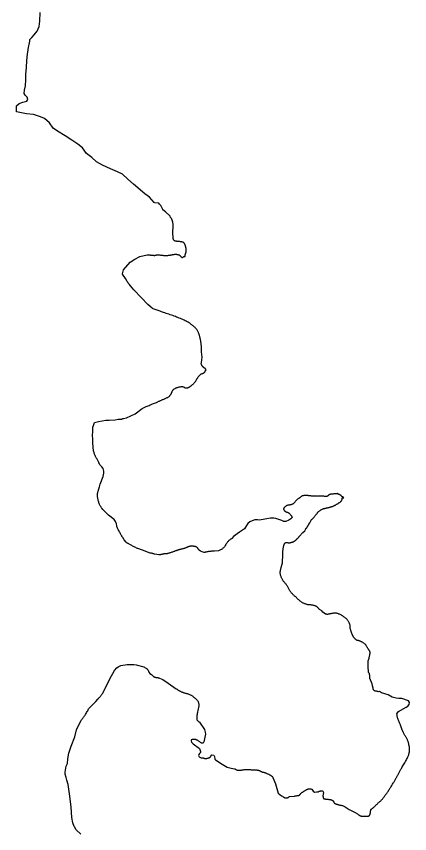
# Model space of a CAD drawing. Header units: inches. Extents: x 1341578 to 1502124, y 557203 to 748561.
# Drawn here: x 1493046 to 1494414, y 602555 to 605399 of the extents above; entities that cross this region are included whole.
import ezdxf

# ---------------------------------------------------------------- set-up
doc = ezdxf.new("R2010")
doc.units = ezdxf.units.IN
doc.header["$MEASUREMENT"] = 0
doc.layers.add('Zipcode', color=7, linetype='Continuous')

msp = doc.modelspace()

# ---------------------------------------------------------------- linework, layer by layer
at = {"layer": 'Zipcode'}
msp.add_lwpolyline([(1493269.9, 602553.7), (1493253.9, 602568.7), (1493247.8, 602579.4), (1493247.7, 602579.6), (1493247.3, 602580.4), (1493242.6, 602592.7), (1493238.9, 602611.6), (1493236.4, 602647.7), (1493231.9, 602685.8), (1493226, 602726), (1493221.2, 602741.8), (1493218.8, 602750.5), (1493215.4, 602762.7), (1493215.5, 602769.3), (1493219.4, 602790.5), (1493223.6, 602799.1), (1493224.4, 602815.8), (1493227.8, 602835.6), (1493236.3, 602859.8), (1493249.5, 602892.1), (1493255.5, 602916.8), (1493259.7, 602926.9), (1493271, 602949), (1493272.4, 602950.9), (1493274.2, 602953.3), (1493276, 602955.5), (1493277.9, 602957.9), (1493279.7, 602960.2), (1493281.5, 602962.6), (1493283.3, 602965.1), (1493285.1, 602967.7), (1493286.8, 602970.5), (1493288.6, 602973.6), (1493290.4, 602976.7), (1493292.1, 602980), (1493293.9, 602983.2), (1493295.6, 602986.4), (1493297.3, 602989.5), (1493299, 602992.4), (1493299, 602992.5), (1493322, 603014.7), (1493328.7, 603023.3), (1493329.8, 603024.3), (1493331.2, 603025.8), (1493332.7, 603027.3), (1493334.2, 603028.9), (1493335.7, 603030.5), (1493337.2, 603032.1), (1493338.6, 603033.7), (1493340, 603035.3), (1493341.3, 603036.9), (1493342.4, 603038.5), (1493343.5, 603040), (1493344.5, 603041.4), (1493345.4, 603042.7), (1493346.3, 603044.1), (1493347.1, 603045.4), (1493347.9, 603046.8), (1493348.6, 603048.3), (1493349.4, 603049.9), (1493350.1, 603051.5), (1493350.9, 603053.3), (1493351.7, 603055.3), (1493352, 603055.9), (1493355.2, 603060.9), (1493370.5, 603094.1), (1493387.7, 603122.8), (1493395.9, 603131.8), (1493399.6, 603135.8), (1493409.3, 603140.2), (1493431.2, 603144.4), (1493448.4, 603144.1), (1493454.5, 603144), (1493462.6, 603142.9), (1493489.3, 603135.9), (1493491.8, 603134.4), (1493494.4, 603132.9), (1493496.9, 603131.3), (1493499.2, 603129.6), (1493500.2, 603128.9), (1493503.9, 603123.9), (1493506.9, 603117.8), (1493510.3, 603112.7), (1493515.8, 603108.8), (1493516.9, 603107.7), (1493518.1, 603106.5), (1493519.2, 603105.4), (1493520.3, 603104.5), (1493521.4, 603103.7), (1493522.4, 603102.9), (1493523.5, 603102.2), (1493524.6, 603101.6), (1493525.7, 603101), (1493526.8, 603100.4), (1493528, 603100), (1493529.2, 603099.6), (1493530.3, 603099.4), (1493531.5, 603099.2), (1493532.7, 603099.1), (1493533.9, 603098.9), (1493535.2, 603098.8), (1493536.5, 603098.6), (1493537.8, 603098.4), (1493539.2, 603098.1), (1493540.6, 603097.7), (1493542, 603097.3), (1493543.5, 603096.9), (1493544.2, 603096.6), (1493555.2, 603092.2), (1493574.2, 603078.7), (1493601.3, 603059.4), (1493605.3, 603057.6), (1493605.6, 603057.4), (1493607.4, 603056.1), (1493609.2, 603054.9), (1493610.9, 603053.8), (1493612.6, 603052.8), (1493614.3, 603051.9), (1493616, 603051), (1493617.6, 603050.2), (1493619.3, 603049.4), (1493621, 603048.7), (1493622.8, 603047.9), (1493624.6, 603047.2), (1493626.5, 603046.4), (1493628.5, 603045.7), (1493630.6, 603045.1), (1493632.8, 603044.5), (1493635, 603043.9), (1493637.3, 603043.3), (1493639.6, 603042.7), (1493641.8, 603042.1), (1493644, 603041.4), (1493646.1, 603040.7), (1493648.1, 603039.8), (1493650.1, 603038.9), (1493652.1, 603037.9), (1493654, 603036.8), (1493655.9, 603035.6), (1493657.7, 603034.4), (1493659.5, 603033.2), (1493661.3, 603032), (1493663, 603030.7), (1493664.6, 603029.5), (1493666.1, 603028.3), (1493667.6, 603027.1), (1493669, 603025.9), (1493670.4, 603024.6), (1493671.7, 603023.4), (1493673, 603022.2), (1493674.2, 603020.9), (1493675.3, 603019.6), (1493676.3, 603018.3), (1493677.2, 603016.9), (1493677.9, 603015.4), (1493678.6, 603013.9), (1493679.2, 603012.3), (1493679.6, 603010.6), (1493680, 603008.9), (1493680.2, 603007.2), (1493680.4, 603005.4), (1493680.5, 603003.6), (1493680.6, 603001.8), (1493680.6, 603000.7), (1493676.7, 602983.6), (1493676.4, 602979.2), (1493676.4, 602979), (1493676.1, 602977.8), (1493675.9, 602976.6), (1493675.6, 602975.4), (1493675.3, 602974.2), (1493675.1, 602973), (1493674.8, 602971.8), (1493674.6, 602970.6), (1493674.3, 602969.3), (1493674.2, 602968), (1493674, 602966.7), (1493673.9, 602965.3), (1493673.8, 602963.8), (1493673.6, 602962.2), (1493673.5, 602960.7), (1493673.4, 602959.1), (1493673.4, 602957.5), (1493673.4, 602956), (1493673.5, 602954.5), (1493673.8, 602953.1), (1493674.2, 602951.9), (1493674.7, 602950.8), (1493675.3, 602949.8), (1493676.1, 602948.9), (1493676.9, 602948.1), (1493677.9, 602947.3), (1493678.8, 602946.5), (1493679.8, 602945.8), (1493680.9, 602945), (1493681.9, 602944.2), (1493682.9, 602943.4), (1493683.5, 602942.8), (1493700, 602917.3), (1493702.4, 602908.1), (1493703.3, 602902), (1493698.3, 602875.2), (1493696.1, 602870.2), (1493695.6, 602870.1), (1493694.5, 602870), (1493693.4, 602869.9), (1493692.2, 602870.1), (1493690.9, 602870.3), (1493689.6, 602870.7), (1493688.2, 602871.3), (1493686.8, 602872.1), (1493685.2, 602873.2), (1493683.6, 602874.4), (1493681.9, 602875.7), (1493680.3, 602876.9), (1493678.7, 602878.2), (1493677.1, 602879.3), (1493675.6, 602880.3), (1493674.1, 602881), (1493672.8, 602881.6), (1493671.4, 602882.1), (1493670, 602882.5), (1493668.6, 602882.8), (1493667.3, 602883), (1493666.1, 602883.1), (1493665, 602883.2), (1493663.9, 602883.2), (1493663.9, 602883.1), (1493663.5, 602883.4), (1493657.9, 602883.4), (1493654.3, 602882), (1493654.2, 602878.4), (1493655.7, 602873.3), (1493660.7, 602868.2), (1493683.2, 602852.1), (1493686.1, 602841.4), (1493686.1, 602838.3), (1493683, 602834.8), (1493680.9, 602830.3), (1493679.3, 602826.8), (1493680.3, 602824.7), (1493681.8, 602822.2), (1493688.3, 602819), (1493696.4, 602818.9), (1493696.9, 602818.6), (1493698.2, 602818), (1493699.4, 602817.5), (1493700.6, 602817.1), (1493701.6, 602816.9), (1493702.7, 602816.7), (1493703.7, 602816.7), (1493704.8, 602816.7), (1493705.8, 602816.8), (1493706.9, 602816.9), (1493707.9, 602817.1), (1493709, 602817.3), (1493710, 602817.6), (1493711, 602817.9), (1493712.1, 602818.1), (1493713.2, 602818.4), (1493714.3, 602818.7), (1493715.5, 602819.1), (1493716.6, 602819.5), (1493717.6, 602820), (1493718.6, 602820.5), (1493719.5, 602821.2), (1493720.3, 602822), (1493720.9, 602822.9), (1493721.3, 602823.9), (1493721.3, 602824.1), (1493721.9, 602824.6), (1493726, 602829.1), (1493733.1, 602828.4), (1493734.6, 602823.3), (1493736.4, 602814.7), (1493738.4, 602812.1), (1493761.5, 602797.5), (1493779.1, 602787.1), (1493793.3, 602782.8), (1493804.7, 602781.5), (1493805.4, 602781), (1493806.7, 602780.1), (1493807.9, 602779.3), (1493809.2, 602778.6), (1493810.5, 602777.9), (1493811.8, 602777.4), (1493813.2, 602777), (1493814.5, 602776.7), (1493815.7, 602776.5), (1493817, 602776.3), (1493818.3, 602776.2), (1493819.6, 602776.1), (1493821, 602776.1), (1493822.4, 602776.2), (1493823.9, 602776.2), (1493825.4, 602776.3), (1493827.1, 602776.4), (1493828.8, 602776.6), (1493830.5, 602776.9), (1493832.3, 602777.2), (1493834.2, 602777.6), (1493836.1, 602777.9), (1493838, 602778.3), (1493840, 602778.6), (1493841.9, 602778.8), (1493843.9, 602778.9), (1493845.9, 602779), (1493848, 602778.9), (1493850.1, 602778.9), (1493852.2, 602778.8), (1493854.4, 602778.6), (1493856.5, 602778.5), (1493858.7, 602778.3), (1493860.8, 602778.1), (1493862.9, 602778), (1493864.9, 602777.9), (1493866.8, 602777.8), (1493868.9, 602777.7), (1493870.9, 602777.6), (1493872.9, 602777.5), (1493874.9, 602777.4), (1493876.8, 602777.3), (1493878.7, 602777.2), (1493880.4, 602777), (1493881.9, 602776.9), (1493883.4, 602776.8), (1493884.6, 602776.6), (1493885.6, 602776.5), (1493886.5, 602776.4), (1493887.3, 602776.2), (1493888, 602776.1), (1493888.7, 602775.9), (1493889.3, 602775.7), (1493889.9, 602775.5), (1493890.6, 602775.3), (1493891.4, 602775), (1493892.2, 602774.7), (1493893, 602774.3), (1493893.7, 602773.9), (1493894.5, 602773.4), (1493895.3, 602773), (1493896, 602772.5), (1493896.8, 602772), (1493897.7, 602771.6), (1493898.5, 602771.1), (1493899.4, 602770.8), (1493900.4, 602770.4), (1493901.3, 602770.1), (1493902.2, 602769.9), (1493903.2, 602769.6), (1493904.2, 602769.4), (1493905.3, 602769.2), (1493906.3, 602768.9), (1493907.5, 602768.6), (1493908.7, 602768.2), (1493909.9, 602767.8), (1493911.3, 602767.2), (1493912.8, 602766.7), (1493914.4, 602766), (1493916, 602765.3), (1493917.7, 602764.6), (1493919.4, 602763.9), (1493921, 602763.2), (1493922.6, 602762.5), (1493924.1, 602761.8), (1493925.4, 602761.1), (1493926.6, 602760.5), (1493927.8, 602759.9), (1493928.9, 602759.3), (1493929.9, 602758.8), (1493930.9, 602758.2), (1493931.9, 602757.6), (1493932.8, 602757), (1493933.7, 602756.4), (1493934.5, 602755.7), (1493935.3, 602755), (1493936.1, 602754.3), (1493936.8, 602753.5), (1493937.5, 602752.7), (1493938.1, 602751.8), (1493938.5, 602751.3), (1493947.7, 602728.6), (1493956.8, 602696.4), (1493968.8, 602686.6), (1493971.5, 602685.9), (1493971.9, 602685.5), (1493973.1, 602684.5), (1493974.3, 602683.6), (1493975.5, 602682.8), (1493976.7, 602682), (1493977.8, 602681.4), (1493979, 602680.9), (1493980.1, 602680.5), (1493981.2, 602680.2), (1493982.3, 602680), (1493983.5, 602679.9), (1493984.6, 602679.8), (1493985.7, 602679.9), (1493986.8, 602679.9), (1493987.9, 602680.1), (1493989, 602680.3), (1493990, 602680.6), (1493991.1, 602681.1), (1493992.1, 602681.6), (1493993.1, 602682.3), (1493994.1, 602683), (1493995.1, 602683.7), (1493996.1, 602684.3), (1493996.2, 602684.4), (1494013.5, 602685.9), (1494016.3, 602687.5), (1494016.8, 602687.5), (1494018.7, 602687.5), (1494020.6, 602687.5), (1494022.5, 602687.6), (1494024.3, 602687.7), (1494026, 602687.9), (1494027.6, 602688.2), (1494028.9, 602688.6), (1494030.1, 602689.2), (1494031, 602689.8), (1494031.8, 602690.6), (1494032.5, 602691.4), (1494033.2, 602692.2), (1494033.8, 602693.1), (1494034.4, 602694), (1494035.1, 602695), (1494035.9, 602695.9), (1494036.9, 602696.7), (1494038, 602697.6), (1494039.3, 602698.5), (1494040.6, 602699.4), (1494042, 602700.3), (1494043.4, 602701.2), (1494044.8, 602702.2), (1494046.3, 602703.1), (1494047.4, 602703.7), (1494048.3, 602704.1), (1494053.4, 602707.1), (1494055.7, 602708.8), (1494056, 602708.9), (1494057.1, 602709.5), (1494058.2, 602710.1), (1494059.4, 602710.5), (1494060.7, 602710.9), (1494062, 602711.1), (1494063.6, 602711.3), (1494065.3, 602711.3), (1494067.1, 602711.3), (1494068.9, 602711.1), (1494070.8, 602711), (1494072.7, 602710.7), (1494073.5, 602710.6), (1494076.3, 602707.2), (1494078.2, 602703.6), (1494082.7, 602700), (1494090.5, 602701), (1494091.1, 602700.9), (1494092.3, 602700.6), (1494093.3, 602700.4), (1494094.2, 602700.3), (1494094.9, 602700.3), (1494095.5, 602700.4), (1494095.9, 602700.6), (1494096.3, 602700.9), (1494096.6, 602701.2), (1494096.9, 602701.5), (1494097.3, 602701.9), (1494097.8, 602702.2), (1494098.4, 602702.5), (1494099.1, 602702.8), (1494100, 602703), (1494101.1, 602703.3), (1494102.3, 602703.7), (1494103.6, 602704), (1494105, 602704.3), (1494106.3, 602704.5), (1494107.6, 602704.7), (1494108.8, 602704.8), (1494109.9, 602704.9), (1494109.9, 602704.8), (1494112.2, 602703.1), (1494114.7, 602699), (1494112, 602686.8), (1494113.7, 602683.8), (1494113.6, 602682.9), (1494113.5, 602682), (1494113.5, 602681.1), (1494113.5, 602680.3), (1494113.6, 602679.5), (1494113.8, 602678.9), (1494114.1, 602678.3), (1494114.5, 602677.8), (1494114.9, 602677.4), (1494115.4, 602677.1), (1494116, 602676.9), (1494116.6, 602676.7), (1494117.4, 602676.5), (1494118.2, 602676.4), (1494119.2, 602676.2), (1494120.3, 602676.1), (1494121.5, 602675.9), (1494123, 602675.6), (1494124.7, 602675.4), (1494126.6, 602675.2), (1494128.6, 602675.1), (1494130.7, 602674.9), (1494132.8, 602674.7), (1494134.9, 602674.4), (1494136.8, 602674.2), (1494138.5, 602673.9), (1494140, 602673.6), (1494141.3, 602673.2), (1494142.5, 602672.8), (1494143.5, 602672.4), (1494144.4, 602671.9), (1494145.3, 602671.5), (1494146.1, 602670.9), (1494146.8, 602670.4), (1494147.4, 602669.9), (1494148.1, 602669.3), (1494148.7, 602668.7), (1494149.2, 602668.1), (1494149.6, 602667.4), (1494149.9, 602666.6), (1494150.1, 602665.8), (1494150.2, 602665), (1494150.4, 602664.3), (1494150.7, 602663.5), (1494151.1, 602662.7), (1494151.7, 602662), (1494152.5, 602661.3), (1494153.4, 602660.7), (1494154.5, 602660.1), (1494155.7, 602659.5), (1494157, 602659), (1494158.4, 602658.4), (1494159.9, 602657.9), (1494161.4, 602657.4), (1494163.1, 602656.9), (1494164.9, 602656.4), (1494166.7, 602655.9), (1494168.6, 602655.5), (1494170.8, 602655), (1494173, 602654.6), (1494175.4, 602654.3), (1494177.8, 602653.9), (1494180.2, 602653.5), (1494189.5, 602648.5), (1494204.1, 602639.2), (1494213.1, 602634.5), (1494224.7, 602628.7), (1494232.4, 602624.5), (1494232.6, 602624.1), (1494233.3, 602623.3), (1494234.1, 602622.6), (1494235.1, 602621.8), (1494236.1, 602621.1), (1494237.2, 602620.4), (1494238.3, 602619.7), (1494239.5, 602619), (1494240.7, 602618.4), (1494241.9, 602617.8), (1494243.1, 602617.3), (1494244.2, 602616.9), (1494245.3, 602616.5), (1494246.3, 602616.3), (1494247.3, 602616.1), (1494248.2, 602616.1), (1494249.2, 602616.1), (1494250.1, 602616.2), (1494251, 602616.3), (1494252, 602616.4), (1494253, 602616.5), (1494254, 602616.6), (1494255.1, 602616.6), (1494256.3, 602616.6), (1494257.6, 602616.5), (1494259, 602616.4), (1494260.4, 602616.3), (1494261.8, 602616.2), (1494263.2, 602616.1), (1494264.6, 602616), (1494265.9, 602616), (1494267, 602616), (1494268.1, 602616.1), (1494269, 602616.2), (1494269.9, 602616.4), (1494270.7, 602616.6), (1494271.5, 602616.9), (1494272.1, 602617.2), (1494272.8, 602617.5), (1494273.3, 602617.9), (1494273.9, 602618.3), (1494274.4, 602618.7), (1494274.8, 602619.2), (1494275.3, 602619.8), (1494275.6, 602620.4), (1494275.9, 602621), (1494276.1, 602621.6), (1494276.3, 602622.4), (1494276.5, 602623.1), (1494276.7, 602623.9), (1494276.8, 602624.8), (1494277, 602625.7), (1494277.3, 602626.6), (1494277.5, 602627.7), (1494277.6, 602628.9), (1494277.8, 602630.2), (1494278, 602631.5), (1494278.1, 602632.9), (1494278.3, 602634.3), (1494278.5, 602635.6), (1494278.8, 602636.8), (1494279.2, 602638), (1494279.6, 602639), (1494280.1, 602639.8), (1494280.6, 602640.5), (1494281.2, 602641), (1494281.8, 602641.5), (1494282.5, 602642), (1494283.2, 602642.4), (1494284, 602642.9), (1494284.9, 602643.5), (1494285.9, 602644.3), (1494287, 602645.2), (1494288.2, 602646.3), (1494289.5, 602647.6), (1494291, 602648.9), (1494292.6, 602650.4), (1494294.2, 602651.9), (1494295.8, 602653.5), (1494297.5, 602655.1), (1494299.1, 602656.6), (1494300.7, 602658.1), (1494302.2, 602659.5), (1494303.7, 602660.9), (1494305.1, 602662.1), (1494306.5, 602663.4), (1494307.9, 602664.6), (1494309.3, 602665.8), (1494310.7, 602667), (1494312.1, 602668.3), (1494313.5, 602669.6), (1494314.9, 602671.1), (1494316.3, 602672.6), (1494317.7, 602674.2), (1494319.2, 602675.9), (1494320.6, 602677.6), (1494322.1, 602679.4), (1494323.5, 602681.2), (1494325, 602683.1), (1494326.5, 602685.1), (1494327.9, 602687.1), (1494329.4, 602689.1), (1494331, 602691.2), (1494332.5, 602693.3), (1494334, 602695.6), (1494335.6, 602697.8), (1494337.2, 602700.1), (1494338.8, 602702.5), (1494340.4, 602704.9), (1494342, 602707.3), (1494343.6, 602709.8), (1494345.2, 602712.3), (1494346.8, 602714.8), (1494348.4, 602717.3), (1494350, 602719.9), (1494351.7, 602722.6), (1494353.3, 602725.3), (1494354.9, 602728), (1494356.6, 602730.7), (1494358.2, 602733.3), (1494359.7, 602735.9), (1494361.2, 602738.4), (1494362.6, 602740.8), (1494363.9, 602743), (1494365.2, 602745.2), (1494366.4, 602747.3), (1494367.5, 602749.3), (1494368.6, 602751.3), (1494369.7, 602753.3), (1494370.8, 602755.3), (1494371.9, 602757.2), (1494373, 602759.2), (1494374.1, 602761.2), (1494375.3, 602763.5), (1494376.5, 602765.8), (1494377.7, 602768), (1494378.8, 602770.2), (1494380, 602772.4), (1494381.2, 602774.7), (1494382.4, 602777), (1494383.8, 602779.5), (1494385.2, 602782.1), (1494386.8, 602784.9), (1494388.5, 602788), (1494390.5, 602791.4), (1494392.6, 602794.9), (1494394.8, 602798.5), (1494397.1, 602802.3), (1494399.3, 602806), (1494401.4, 602809.7), (1494403.4, 602813.2), (1494405.2, 602816.5), (1494406.7, 602819.6), (1494408, 602822.5), (1494409.1, 602825.2), (1494410.1, 602827.8), (1494411, 602830.2), (1494411.7, 602832.6), (1494412.3, 602834.9), (1494412.9, 602837.2), (1494413.3, 602839.4), (1494413.6, 602841.7), (1494413.9, 602844), (1494414.1, 602846.3), (1494414.1, 602848.6), (1494414, 602850.8), (1494413.8, 602853.1), (1494413.5, 602855.3), (1494413.1, 602857.5), (1494412.7, 602859.6), (1494412.3, 602861.7), (1494411.8, 602863.8), (1494411.4, 602865.8), (1494410.9, 602867.8), (1494410.5, 602869.7), (1494410, 602871.4), (1494409.5, 602873.2), (1494408.9, 602874.9), (1494408.3, 602876.7), (1494407.6, 602878.4), (1494406.9, 602880.2), (1494406.1, 602882.1), (1494405.2, 602884), (1494404.2, 602886.1), (1494403.1, 602888.3), (1494401.9, 602890.5), (1494400.5, 602892.8), (1494399.2, 602895.1), (1494397.8, 602897.4), (1494396.5, 602899.7), (1494395.2, 602901.9), (1494394, 602903.9), (1494393, 602905.9), (1494392.1, 602907.7), (1494391.3, 602909.3), (1494390.5, 602911), (1494389.8, 602912.5), (1494389.2, 602914), (1494388.5, 602915.4), (1494387.9, 602916.9), (1494387.4, 602918.2), (1494386.8, 602919.6), (1494386.3, 602921), (1494385.8, 602922.3), (1494385.4, 602923.5), (1494385, 602924.6), (1494384.7, 602925.6), (1494384.4, 602926.6), (1494384, 602927.7), (1494383.6, 602928.9), (1494383.2, 602930.3), (1494382.6, 602931.9), (1494382, 602933.8), (1494381.1, 602935.9), (1494380.1, 602938.4), (1494379, 602941.2), (1494377.8, 602944.1), (1494376.6, 602947.1), (1494375.4, 602950.1), (1494374.2, 602953.1), (1494373.1, 602955.9), (1494372.3, 602958.6), (1494371.5, 602961), (1494371, 602963.3), (1494370.6, 602965.4), (1494370.3, 602967.3), (1494370.1, 602969.2), (1494370, 602971), (1494369.9, 602972.2), (1494375.5, 602980), (1494401.6, 602995.8), (1494407.8, 602999.3), (1494412.4, 603004.3), (1494413.1, 603011.3), (1494409.6, 603018), (1494387.4, 603026), (1494376.8, 603025.6), (1494367.1, 603026.3), (1494353.5, 603030.1), (1494338.9, 603038.4), (1494316.7, 603044.9), (1494308.6, 603049.6), (1494305.1, 603048.8), (1494305, 603048.9), (1494303.7, 603049.5), (1494302.3, 603050), (1494300.8, 603050.4), (1494299.2, 603050.8), (1494297.6, 603051.1), (1494296.1, 603051.3), (1494294.6, 603051.7), (1494293.3, 603052), (1494292, 603052.5), (1494291, 603053.1), (1494290.2, 603053.8), (1494289.5, 603054.4), (1494289, 603055.2), (1494288.6, 603056), (1494288.3, 603056.8), (1494288, 603057.7), (1494287.7, 603058.7), (1494287.4, 603059.7), (1494287.1, 603060.9), (1494286.7, 603062.2), (1494286.3, 603063.6), (1494285.9, 603065.2), (1494285.5, 603066.9), (1494285.1, 603068.7), (1494284.7, 603070.5), (1494284.3, 603072.4), (1494283.9, 603074.3), (1494283.4, 603076.2), (1494282.9, 603078), (1494282.4, 603079.8), (1494281.8, 603081.5), (1494281.1, 603083.2), (1494280.4, 603084.8), (1494279.6, 603086.5), (1494278.9, 603088.2), (1494278.1, 603089.8), (1494277.4, 603091.4), (1494276.7, 603093), (1494276.1, 603094.6), (1494275.7, 603096.2), (1494275.4, 603097.7), (1494275.2, 603099.2), (1494275.1, 603100.7), (1494275, 603102.1), (1494275, 603103.6), (1494275, 603105), (1494275, 603106.5), (1494274.9, 603107.9), (1494274.7, 603109.3), (1494274.4, 603110.7), (1494273.9, 603112.1), (1494273.3, 603113.5), (1494272.6, 603114.8), (1494271.8, 603116.1), (1494271.4, 603116.7), (1494270.7, 603122.8), (1494269.3, 603131.4), (1494269.7, 603154.2), (1494270.2, 603156.3), (1494271.1, 603159.7), (1494272, 603163.1), (1494272.8, 603166.3), (1494273.6, 603169.3), (1494274.3, 603172.1), (1494274.8, 603174.5), (1494275.2, 603176.5), (1494275.5, 603178.3), (1494275.8, 603179.8), (1494276.1, 603181.1), (1494276.3, 603182.3), (1494276.4, 603183.4), (1494276.4, 603184.5), (1494276.3, 603185.6), (1494276.2, 603186.7), (1494275.9, 603187.9), (1494275.6, 603189.1), (1494275.1, 603190.3), (1494274.4, 603191.5), (1494273.7, 603192.7), (1494273, 603193.9), (1494272.1, 603195), (1494271.2, 603196.2), (1494270.4, 603197.4), (1494269.5, 603198.7), (1494268.6, 603200), (1494267.8, 603201.4), (1494266.9, 603202.8), (1494266.1, 603204.3), (1494265.2, 603205.8), (1494264.3, 603207.4), (1494263.3, 603208.9), (1494262.3, 603210.4), (1494261.3, 603211.9), (1494260.1, 603213.2), (1494258.8, 603214.5), (1494257.4, 603215.8), (1494255.9, 603217), (1494254.3, 603218.1), (1494252.6, 603219.2), (1494250.8, 603220.3), (1494249, 603221.3), (1494247.3, 603222.3), (1494245.5, 603223.2), (1494243.9, 603224), (1494242.4, 603224.8), (1494241, 603225.4), (1494239.6, 603225.9), (1494238.2, 603226.3), (1494236.9, 603226.6), (1494235.6, 603226.9), (1494234.4, 603227.2), (1494233.2, 603227.5), (1494232, 603227.9), (1494230.8, 603228.4), (1494229.6, 603229), (1494228.5, 603229.8), (1494227.3, 603230.7), (1494226.2, 603231.6), (1494225.1, 603232.6), (1494224, 603233.7), (1494223, 603234.8), (1494222, 603235.9), (1494221, 603237), (1494220.1, 603238.2), (1494219.3, 603239.3), (1494218.5, 603240.4), (1494217.8, 603241.5), (1494217.1, 603242.6), (1494216.5, 603243.8), (1494215.9, 603244.9), (1494215.3, 603246.1), (1494214.8, 603247.3), (1494214.3, 603248.6), (1494213.7, 603250), (1494213.1, 603251.4), (1494212.5, 603253), (1494211.9, 603254.6), (1494211.3, 603256.4), (1494210.7, 603258.2), (1494210.1, 603260), (1494209.5, 603261.9), (1494209, 603263.7), (1494208.5, 603265.6), (1494208, 603267.3), (1494207.6, 603269), (1494207.3, 603270.6), (1494207.1, 603272.2), (1494207, 603273.7), (1494207, 603275.2), (1494207, 603276.6), (1494206.9, 603278.1), (1494206.8, 603279.5), (1494206.6, 603281), (1494206.2, 603282.6), (1494205.7, 603284.2), (1494205, 603285.9), (1494204.3, 603287.7), (1494203.4, 603289.5), (1494202.4, 603291.4), (1494201.4, 603293.2), (1494200.2, 603295.1), (1494199.1, 603296.9), (1494197.9, 603298.6), (1494196.6, 603300.3), (1494195.3, 603301.8), (1494194, 603303.2), (1494192.7, 603304.5), (1494191.3, 603305.7), (1494189.8, 603306.9), (1494188.3, 603308), (1494186.8, 603309.1), (1494185.2, 603310.2), (1494183.5, 603311.2), (1494181.8, 603312.2), (1494180.1, 603313.3), (1494178.3, 603314.3), (1494176.4, 603315.4), (1494174.4, 603316.5), (1494172.3, 603317.5), (1494170.2, 603318.6), (1494168.2, 603319.5), (1494166.1, 603320.4), (1494164, 603321.2), (1494162, 603321.8), (1494160, 603322.3), (1494158.1, 603322.6), (1494156.2, 603322.7), (1494154.3, 603322.7), (1494152.4, 603322.6), (1494150.6, 603322.4), (1494148.7, 603322.1), (1494146.9, 603321.8), (1494145.2, 603321.5), (1494143.5, 603321.2), (1494141.8, 603321), (1494140.2, 603320.8), (1494138.6, 603320.5), (1494137.1, 603320.1), (1494135.7, 603319.8), (1494134.3, 603319.4), (1494132.8, 603319.1), (1494131.4, 603318.8), (1494130.1, 603318.6), (1494128.6, 603318.5), (1494127.2, 603318.5), (1494125.8, 603318.7), (1494124.3, 603318.9), (1494122.8, 603319.2), (1494121.4, 603319.5), (1494116.1, 603322.7), (1494112.6, 603326.3), (1494108.6, 603330.9), (1494100.6, 603335.8), (1494100.2, 603336.2), (1494098.5, 603338), (1494096.8, 603339.8), (1494095.1, 603341.5), (1494093.4, 603343.1), (1494091.7, 603344.6), (1494090.1, 603345.7), (1494088.5, 603346.7), (1494087, 603347.4), (1494085.4, 603348), (1494083.9, 603348.6), (1494082.3, 603349), (1494080.8, 603349.3), (1494079.2, 603349.6), (1494077.6, 603349.9), (1494075.9, 603350.2), (1494074.3, 603350.5), (1494072.5, 603350.8), (1494070.8, 603351.1), (1494069, 603351.2), (1494067.2, 603351.4), (1494065.3, 603351.5), (1494063.4, 603351.6), (1494061.6, 603351.8), (1494059.7, 603352.1), (1494057.9, 603352.4), (1494056, 603352.9), (1494054.2, 603353.4), (1494052.4, 603354), (1494050.7, 603354.6), (1494048.9, 603355.3), (1494047.1, 603356), (1494045.3, 603356.9), (1494043.5, 603357.8), (1494041.7, 603358.8), (1494039.8, 603360), (1494037.8, 603361.3), (1494035.7, 603362.8), (1494033.5, 603364.6), (1494031.3, 603366.5), (1494028.9, 603368.5), (1494026.6, 603370.6), (1494024.3, 603372.7), (1494022, 603374.8), (1494019.9, 603376.9), (1494017.8, 603378.9), (1494015.8, 603380.7), (1494014, 603382.3), (1494012.3, 603383.8), (1494010.7, 603385.3), (1494009.2, 603386.7), (1494007.7, 603388), (1494006.2, 603389.4), (1494004.8, 603390.8), (1494003.4, 603392.3), (1494002, 603394), (1494000.6, 603395.8), (1493999.2, 603397.8), (1493997.8, 603399.9), (1493996.5, 603402.2), (1493995.2, 603404.6), (1493993.9, 603407), (1493992.6, 603409.4), (1493991.3, 603411.9), (1493990, 603414.3), (1493988.6, 603416.6), (1493987.1, 603418.8), (1493985.6, 603421), (1493984, 603423.1), (1493982.3, 603425.2), (1493980.6, 603427.3), (1493978.8, 603429.3), (1493977.1, 603431.3), (1493975.5, 603433.3), (1493973.9, 603435.4), (1493972.5, 603437.4), (1493971.3, 603439.4), (1493970.2, 603441.5), (1493969.1, 603443.7), (1493968.2, 603445.9), (1493967.3, 603448.1), (1493966.5, 603450.3), (1493965.8, 603452.4), (1493965.2, 603454.5), (1493964.7, 603456.5), (1493964.3, 603458.3), (1493963.9, 603460.1), (1493963.7, 603461.6), (1493963.6, 603463), (1493963.6, 603464.3), (1493963.7, 603465.5), (1493963.9, 603466.6), (1493964.1, 603467.7), (1493964.3, 603468.8), (1493964.6, 603469.9), (1493964.8, 603471), (1493965.1, 603472.2), (1493965.3, 603473.5), (1493965.6, 603474.7), (1493965.8, 603476), (1493966.1, 603477.2), (1493966.4, 603478.5), (1493966.7, 603479.8), (1493967.1, 603481.1), (1493967.4, 603482.4), (1493967.7, 603483.7), (1493968.1, 603485), (1493968.4, 603486.3), (1493968.8, 603487.6), (1493969.2, 603489), (1493969.6, 603490.3), (1493970, 603491.7), (1493970.4, 603493), (1493970.8, 603494.4), (1493971.1, 603495.7), (1493971.4, 603497.1), (1493971.7, 603498.4), (1493971.8, 603499.7), (1493972, 603501), (1493972.1, 603502.2), (1493972.1, 603503.5), (1493972.1, 603504.8), (1493972.1, 603506), (1493972.1, 603507.3), (1493972.2, 603508.6), (1493972.2, 603509.8), (1493972.2, 603511.1), (1493972.3, 603513.4), (1493972.3, 603515.6), (1493972.3, 603517.9), (1493972.3, 603520.2), (1493972.3, 603522.4), (1493972.4, 603524.7), (1493972.4, 603526.9), (1493972.5, 603529.2), (1493972.6, 603531.4), (1493972.7, 603533.6), (1493972.9, 603535.8), (1493973.2, 603538.1), (1493973.4, 603540.4), (1493973.7, 603542.7), (1493974, 603544.9), (1493974.3, 603547.1), (1493974.6, 603549.2), (1493975, 603551.2), (1493975.3, 603553.1), (1493975.7, 603554.9), (1493976.1, 603556.5), (1493976.4, 603558), (1493976.8, 603559.4), (1493977.2, 603560.7), (1493977.6, 603561.9), (1493978, 603563), (1493978.4, 603564), (1493978.9, 603564.9), (1493979.4, 603565.7), (1493979.9, 603566.4), (1493980.5, 603567), (1493981, 603567.4), (1493981.6, 603567.8), (1493982.2, 603568), (1493982.9, 603568.1), (1493983.5, 603568.2), (1493984.2, 603568.2), (1493985, 603568.2), (1493985.8, 603568.2), (1493986.6, 603568.3), (1493987.5, 603568.3), (1493988.3, 603568.2), (1493989.2, 603568.1), (1493990.2, 603568), (1493991.2, 603567.8), (1493992.2, 603567.7), (1493993.3, 603567.5), (1493994.4, 603567.5), (1493995.7, 603567.5), (1493996.9, 603567.7), (1493998.3, 603567.9), (1493999.8, 603568.3), (1494001.4, 603568.6), (1494003.1, 603569.1), (1494004.8, 603569.6), (1494006.5, 603570.1), (1494008.2, 603570.7), (1494009.8, 603571.3), (1494011.3, 603571.9), (1494012.7, 603572.6), (1494013.9, 603573.3), (1494015.1, 603574.1), (1494016.2, 603575), (1494017.2, 603575.8), (1494018.1, 603576.7), (1494019.1, 603577.7), (1494020, 603578.7), (1494021, 603579.7), (1494022, 603580.7), (1494023, 603581.8), (1494024, 603582.8), (1494025, 603583.9), (1494026, 603585), (1494027, 603586.1), (1494028.1, 603587.3), (1494029.1, 603588.5), (1494030.2, 603589.7), (1494031.3, 603591), (1494032.6, 603592.5), (1494033.9, 603594), (1494035.3, 603595.6), (1494036.9, 603597.4), (1494038.6, 603599.4), (1494040.4, 603601.4), (1494042.2, 603603.5), (1494042.4, 603603.7), (1494049.2, 603609), (1494052.8, 603616), (1494052.9, 603616.1), (1494053.4, 603616.7), (1494054.3, 603617.8), (1494055.1, 603618.8), (1494055.8, 603619.8), (1494056.6, 603620.8), (1494057.3, 603621.8), (1494058, 603622.8), (1494058.7, 603623.8), (1494059.4, 603624.9), (1494060, 603626), (1494060.7, 603627.1), (1494061.3, 603628.3), (1494061.9, 603629.4), (1494062.5, 603630.5), (1494063.1, 603631.6), (1494063.6, 603632.6), (1494066.9, 603636.6), (1494069.5, 603641.6), (1494071.2, 603646.5), (1494071.7, 603647), (1494072.5, 603647.7), (1494073.3, 603648.5), (1494074.2, 603649.2), (1494075.1, 603650.1), (1494076, 603651), (1494077, 603652), (1494078, 603653), (1494079.1, 603654.3), (1494080.3, 603655.7), (1494081.5, 603657.2), (1494082.8, 603658.7), (1494084.1, 603660.3), (1494085.4, 603661.9), (1494086.7, 603663.5), (1494087.9, 603665), (1494089, 603666.4), (1494090.1, 603667.7), (1494091, 603668.8), (1494091.8, 603669.8), (1494092.5, 603670.8), (1494093.2, 603671.7), (1494093.8, 603672.6), (1494094.5, 603673.4), (1494095.2, 603674.2), (1494096, 603675.1), (1494096.9, 603675.9), (1494098, 603676.8), (1494099.2, 603677.8), (1494100.6, 603678.8), (1494102.2, 603679.8), (1494103.8, 603680.8), (1494105.5, 603681.8), (1494107.1, 603682.8), (1494108.8, 603683.8), (1494110.3, 603684.6), (1494111.8, 603685.4), (1494113.1, 603686), (1494114.2, 603686.5), (1494115.2, 603686.8), (1494116, 603687), (1494116.8, 603687.1), (1494117.6, 603687.2), (1494118.3, 603687.3), (1494119.1, 603687.3), (1494120, 603687.4), (1494121, 603687.6), (1494122.2, 603687.8), (1494123.6, 603688.2), (1494125.1, 603688.6), (1494126.8, 603689), (1494128.5, 603689.4), (1494130.3, 603689.9), (1494132.1, 603690.3), (1494133.9, 603690.8), (1494135.6, 603691.3), (1494137.1, 603691.7), (1494138.6, 603692.2), (1494139.9, 603692.5), (1494141.1, 603692.8), (1494142.1, 603693.1), (1494143.1, 603693.4), (1494144.1, 603693.7), (1494145.1, 603694), (1494146.1, 603694.4), (1494147.1, 603694.8), (1494148.2, 603695.3), (1494149.5, 603695.8), (1494150.9, 603696.5), (1494152.4, 603697.2), (1494154, 603698), (1494155.7, 603698.9), (1494157.4, 603699.8), (1494159, 603700.7), (1494160.7, 603701.6), (1494162.3, 603702.6), (1494163.8, 603703.5), (1494165.3, 603704.4), (1494166.6, 603705.3), (1494168, 603706.2), (1494169.3, 603707.2), (1494170.6, 603708.1), (1494171.9, 603709.1), (1494173, 603710), (1494174.1, 603710.9), (1494175.1, 603711.8), (1494176, 603712.7), (1494176.8, 603713.6), (1494177.4, 603714.3), (1494177.9, 603715.1), (1494178.3, 603715.8), (1494178.7, 603716.5), (1494178.9, 603717.1), (1494179.1, 603717.8), (1494179.2, 603718.5), (1494179.2, 603719.2), (1494179.2, 603720), (1494179.2, 603720.8), (1494179.1, 603721.8), (1494179, 603722.8), (1494178.9, 603723.6), (1494185.5, 603723.5), (1494180.5, 603727.1), (1494177.6, 603728.7), (1494177.3, 603729.4), (1494176.7, 603730.3), (1494176.1, 603731.2), (1494175.4, 603731.9), (1494174.5, 603732.6), (1494173.5, 603733.3), (1494172.5, 603733.9), (1494171.3, 603734.4), (1494170.2, 603735), (1494169.1, 603735.4), (1494167.9, 603735.9), (1494166.8, 603736.2), (1494165.8, 603736.6), (1494162.9, 603739.6), (1494160.7, 603737.8), (1494159.7, 603737.8), (1494158.7, 603737.8), (1494157.5, 603737.8), (1494156, 603737.8), (1494154.4, 603737.7), (1494152.4, 603737.6), (1494150.3, 603737.4), (1494148, 603737.2), (1494145.6, 603737), (1494143.3, 603736.7), (1494141, 603736.4), (1494138.9, 603736.1), (1494137, 603735.7), (1494135.4, 603735.3), (1494134.1, 603734.8), (1494133.1, 603734.2), (1494132.3, 603733.5), (1494131.6, 603732.8), (1494131, 603732), (1494130.5, 603731.3), (1494129.8, 603730.6), (1494129.1, 603730), (1494128.1, 603729.5), (1494126.9, 603729.2), (1494125.4, 603728.9), (1494123.7, 603728.8), (1494121.9, 603728.8), (1494119.9, 603728.9), (1494117.8, 603729), (1494115.8, 603729.2), (1494113.7, 603729.3), (1494111.7, 603729.5), (1494109.8, 603729.6), (1494108.1, 603729.7), (1494106.5, 603729.8), (1494104.9, 603729.8), (1494103.4, 603729.9), (1494102, 603730), (1494100.6, 603730.1), (1494099.2, 603730.1), (1494097.9, 603730.2), (1494096.6, 603730.2), (1494095.3, 603730.2), (1494094.1, 603730.3), (1494093, 603730.2), (1494091.9, 603730.2), (1494091, 603730.1), (1494090.1, 603730), (1494089.2, 603729.9), (1494088.3, 603729.8), (1494087.3, 603729.7), (1494086.3, 603729.6), (1494085.1, 603729.6), (1494083.8, 603729.6), (1494082.2, 603729.6), (1494080.5, 603729.7), (1494078.6, 603729.8), (1494076.6, 603729.9), (1494074.6, 603730), (1494072.6, 603730.2), (1494070.6, 603730.3), (1494068.7, 603730.5), (1494067, 603730.6), (1494065.6, 603730.8), (1494064.3, 603730.9), (1494063.2, 603731.1), (1494062.3, 603731.4), (1494061.5, 603731.6), (1494060.8, 603731.8), (1494060.1, 603732.1), (1494059.3, 603732.3), (1494058.5, 603732.4), (1494057.6, 603732.5), (1494056.4, 603732.5), (1494055.1, 603732.5), (1494053.7, 603732.4), (1494052.1, 603732.3), (1494050.4, 603732.2), (1494048.7, 603732), (1494047, 603731.8), (1494045.4, 603731.6), (1494043.9, 603731.3), (1494042.5, 603731), (1494041.3, 603730.7), (1494040.2, 603730.3), (1494039.4, 603729.9), (1494038.7, 603729.5), (1494038, 603729.1), (1494037.4, 603728.6), (1494036.9, 603728.1), (1494036.3, 603727.6), (1494035.6, 603727), (1494034.9, 603726.4), (1494034, 603725.8), (1494033, 603725.1), (1494031.9, 603724.4), (1494030.7, 603723.6), (1494029.5, 603722.8), (1494028.2, 603722), (1494027, 603721.2), (1494025.7, 603720.3), (1494024.4, 603719.3), (1494023.1, 603718.3), (1494021.9, 603717.2), (1494020.7, 603716), (1494019.4, 603714.7), (1494018.2, 603713.3), (1494016.9, 603711.8), (1494015.7, 603710.3), (1494014.5, 603708.8), (1494013.3, 603707.3), (1494012.1, 603706), (1494010.9, 603704.8), (1494009.8, 603703.8), (1494008.7, 603703), (1494007.6, 603702.3), (1494006.6, 603701.8), (1494005.6, 603701.4), (1494004.6, 603701), (1494003.6, 603700.7), (1494002.6, 603700.4), (1494001.6, 603700.1), (1494000.6, 603699.8), (1493999.5, 603699.5), (1493998.3, 603699.2), (1493997.1, 603699), (1493995.9, 603698.9), (1493994.7, 603698.8), (1493993.5, 603698.7), (1493992.2, 603698.5), (1493991, 603698.3), (1493989.7, 603698), (1493988.5, 603697.6), (1493987.3, 603697.1), (1493986.1, 603696.3), (1493984.7, 603695.5), (1493983.3, 603694.5), (1493981.9, 603693.4), (1493980.5, 603692.3), (1493979.2, 603691.2), (1493978, 603690), (1493977.1, 603688.8), (1493976.3, 603687.7), (1493975.8, 603686.7), (1493975.6, 603685.7), (1493975.6, 603684.6), (1493975.8, 603683.6), (1493976.2, 603682.6), (1493976.7, 603681.6), (1493977.4, 603680.6), (1493978.1, 603679.6), (1493978.9, 603678.7), (1493979.8, 603677.8), (1493980.7, 603677), (1493981.7, 603676.3), (1493982.9, 603675.6), (1493984.2, 603675.1), (1493985.6, 603674.6), (1493987.1, 603674.1), (1493988.6, 603673.6), (1493990.1, 603673.1), (1493991.5, 603672.5), (1493992.9, 603671.8), (1493994.1, 603671), (1493995.3, 603670), (1493996.4, 603668.9), (1493997.6, 603667.7), (1493998.7, 603666.4), (1493999.8, 603665.1), (1494000.8, 603663.8), (1494001.7, 603662.5), (1494002.6, 603661.2), (1494003.3, 603660), (1494003.9, 603658.8), (1494004.4, 603657.8), (1494004.8, 603656.8), (1494005.2, 603655.9), (1494005.3, 603655.4), (1494000.6, 603650.8), (1493993.4, 603645.9), (1493983.7, 603641.5), (1493981.7, 603641.5), (1493981.2, 603641.6), (1493979.6, 603641.7), (1493977.8, 603641.9), (1493975.6, 603642.1), (1493973.9, 603642.3), (1493969.6, 603644.7), (1493948.9, 603652.2), (1493941.8, 603652.8), (1493929.6, 603653), (1493917.4, 603651.2), (1493910.3, 603649.3), (1493891.9, 603646), (1493884.9, 603647.6), (1493875.7, 603646.8), (1493866, 603644.4), (1493858.3, 603639.9), (1493851.2, 603635), (1493846.5, 603628), (1493842.8, 603622.4), (1493839.7, 603616.4), (1493822.2, 603604.5), (1493801.2, 603589.1), (1493794.9, 603581.9), (1493793.8, 603581.2), (1493792.4, 603580.4), (1493791.1, 603579.6), (1493789.7, 603578.7), (1493788.3, 603577.7), (1493786.9, 603576.5), (1493785.4, 603575.3), (1493784, 603573.9), (1493782.5, 603572.4), (1493780.9, 603570.6), (1493779.4, 603568.4), (1493777.7, 603566.1), (1493776.1, 603563.6), (1493774.4, 603561.1), (1493772.8, 603558.5), (1493771.1, 603556), (1493769.4, 603553.7), (1493767.8, 603551.6), (1493766.2, 603549.8), (1493764.5, 603548.3), (1493762.9, 603547), (1493761.3, 603545.8), (1493759.6, 603544.7), (1493758, 603543.8), (1493756.4, 603542.9), (1493755.5, 603542.5), (1493748.6, 603539.7), (1493734.9, 603538.4), (1493732.4, 603538.1), (1493731.6, 603538.2), (1493730.4, 603538.2), (1493729, 603538.1), (1493727.6, 603538.1), (1493726, 603538), (1493724.4, 603537.8), (1493722.7, 603537.7), (1493720.9, 603537.5), (1493719.2, 603537.3), (1493717.5, 603537.1), (1493715.8, 603536.9), (1493714.1, 603536.6), (1493712.3, 603536.3), (1493710.4, 603535.9), (1493708.5, 603535.5), (1493706.6, 603535.1), (1493704.8, 603534.8), (1493703, 603534.4), (1493701.3, 603534.1), (1493699.7, 603533.9), (1493699.5, 603533.9), (1493692.2, 603535.5), (1493686.2, 603538.7), (1493681.8, 603541.6), (1493681.8, 603541.6), (1493681.1, 603542.5), (1493680.4, 603543.4), (1493679.7, 603544.4), (1493679, 603545.5), (1493678.3, 603546.6), (1493677.6, 603547.7), (1493676.8, 603548.7), (1493676.1, 603549.7), (1493675.3, 603550.6), (1493674.4, 603551.3), (1493673.6, 603551.9), (1493672.7, 603552.5), (1493671.7, 603552.9), (1493670.8, 603553.3), (1493669.8, 603553.7), (1493668.8, 603554), (1493667.8, 603554.3), (1493666.8, 603554.5), (1493665.7, 603554.7), (1493664.7, 603554.9), (1493663.6, 603555.1), (1493662.5, 603555.3), (1493661.3, 603555.4), (1493660.2, 603555.5), (1493659, 603555.6), (1493657.8, 603555.6), (1493656.6, 603555.6), (1493655.5, 603555.6), (1493654.3, 603555.6), (1493653.1, 603555.5), (1493652, 603555.4), (1493651, 603555.2), (1493649.9, 603555.1), (1493648.8, 603554.9), (1493647.8, 603554.6), (1493646.7, 603554.4), (1493645.6, 603554.1), (1493644.5, 603553.7), (1493643.4, 603553.4), (1493642.2, 603553), (1493641, 603552.6), (1493639.8, 603552.1), (1493638.6, 603551.5), (1493637.4, 603550.9), (1493636.2, 603550.3), (1493634.9, 603549.7), (1493633.6, 603549.1), (1493632.3, 603548.5), (1493630.9, 603548), (1493629.5, 603547.5), (1493628, 603547.1), (1493626.6, 603546.7), (1493625.1, 603546.3), (1493623.5, 603546), (1493621.9, 603545.7), (1493620.3, 603545.4), (1493618.7, 603545), (1493617.1, 603544.7), (1493615.4, 603544.3), (1493613.7, 603543.8), (1493612, 603543.3), (1493610.3, 603542.7), (1493608.5, 603542.2), (1493606.8, 603541.6), (1493605, 603540.9), (1493603.2, 603540.3), (1493601.3, 603539.7), (1493599.4, 603539), (1493597.5, 603538.3), (1493595.5, 603537.7), (1493593.4, 603536.9), (1493591.3, 603536.2), (1493589.1, 603535.4), (1493586.8, 603534.5), (1493584.5, 603533.7), (1493582.2, 603532.9), (1493579.9, 603532.1), (1493577.7, 603531.4), (1493575.7, 603530.8), (1493573.7, 603530.3), (1493571.8, 603529.9), (1493570.1, 603529.6), (1493568.4, 603529.3), (1493566.8, 603529.2), (1493565.2, 603529.1), (1493563.7, 603529), (1493562.1, 603528.9), (1493560.5, 603528.8), (1493558.9, 603528.6), (1493557.3, 603528.4), (1493555.6, 603528.1), (1493553.9, 603527.7), (1493552.1, 603527.3), (1493550.4, 603526.9), (1493548.7, 603526.4), (1493546.9, 603526), (1493545.1, 603525.7), (1493543.3, 603525.4), (1493541.5, 603525.3), (1493541.1, 603525.3), (1493534.8, 603526.4), (1493527.7, 603527.9), (1493526.3, 603528.4), (1493524.3, 603529), (1493522.3, 603529.5), (1493520.2, 603530.1), (1493518.1, 603530.6), (1493516.1, 603531), (1493514, 603531.4), (1493512, 603531.8), (1493511.6, 603531.9), (1493484.8, 603541.9), (1493468.8, 603547.2), (1493467.3, 603547.9), (1493464.3, 603549.3), (1493461.3, 603550.7), (1493458.5, 603552.1), (1493455.7, 603553.4), (1493452.9, 603554.8), (1493450.3, 603556.2), (1493447.8, 603557.6), (1493445.3, 603558.9), (1493443, 603560.2), (1493440.8, 603561.4), (1493438.7, 603562.6), (1493436.8, 603563.6), (1493435.1, 603564.5), (1493433.5, 603565.3), (1493432.1, 603566), (1493431.4, 603566.3), (1493427.4, 603569.7), (1493420.9, 603578), (1493415.9, 603585.7), (1493413.2, 603589.6), (1493412.3, 603591.2), (1493410.9, 603593.9), (1493409.4, 603596.5), (1493408, 603599.1), (1493406.5, 603601.9), (1493405, 603604.7), (1493403.5, 603607.6), (1493402, 603610.5), (1493400.5, 603613.4), (1493399.1, 603616.1), (1493397.8, 603618.9), (1493396.5, 603621.4), (1493395.3, 603623.8), (1493394.8, 603624.8), (1493394.8, 603626.1), (1493393.9, 603633.7), (1493390.5, 603641.4), (1493386.5, 603648.1), (1493366.5, 603663.6), (1493346.5, 603683.2), (1493342.9, 603687.7), (1493342.3, 603688.6), (1493340.8, 603691), (1493339.3, 603693.5), (1493337.9, 603696), (1493336.6, 603698.6), (1493335.4, 603701.1), (1493334.3, 603703.7), (1493333.3, 603706.4), (1493332.4, 603709.2), (1493331.5, 603712.1), (1493330.7, 603715), (1493330.1, 603717.9), (1493329.5, 603720.8), (1493329, 603723.7), (1493328.6, 603726.5), (1493328.3, 603729.1), (1493328.1, 603731.6), (1493328, 603733.9), (1493328.1, 603736), (1493328.2, 603737.9), (1493328.5, 603739.6), (1493328.8, 603741.4), (1493329.2, 603743.2), (1493329.7, 603745.1), (1493330.3, 603747.2), (1493331, 603749.6), (1493331.7, 603752.3), (1493332.5, 603755.4), (1493333.6, 603758.9), (1493334.7, 603762.7), (1493335.9, 603766.8), (1493337.2, 603770.9), (1493348.3, 603798.4), (1493350, 603810), (1493350.2, 603817.1), (1493348.3, 603825.8), (1493343.3, 603831.4), (1493338.2, 603836.9), (1493337.7, 603837.8), (1493336.6, 603839.5), (1493335.6, 603841.3), (1493334.5, 603843.2), (1493333.3, 603845.1), (1493332.2, 603847), (1493331.1, 603849.1), (1493329.9, 603851.2), (1493328.8, 603853.3), (1493327.7, 603855.6), (1493326.5, 603857.9), (1493325.2, 603860.3), (1493324, 603862.8), (1493322.7, 603865.4), (1493321.4, 603868), (1493320.2, 603870.7), (1493319, 603873.4), (1493317.9, 603876.2), (1493316.9, 603878.9), (1493316, 603881.6), (1493315.3, 603884.4), (1493314.7, 603887), (1493314.6, 603887.1), (1493312.1, 603914.2), (1493311.9, 603931.4), (1493311, 603939), (1493311.3, 603957.3), (1493312, 603969.5), (1493313.8, 603975.4), (1493317.4, 603985.5), (1493331, 603989.8), (1493356.8, 603993.9), (1493357.5, 603993.8), (1493358.9, 603993.7), (1493360.3, 603993.6), (1493361.8, 603993.6), (1493363.2, 603993.7), (1493364.7, 603993.8), (1493366.2, 603994), (1493367.7, 603994.3), (1493368.8, 603994.5), (1493390.1, 603995.6), (1493399.5, 603997.1), (1493400.4, 603997.1), (1493402.8, 603997.1), (1493405, 603997.1), (1493407.2, 603997.2), (1493409.1, 603997.4), (1493410.9, 603997.7), (1493412.5, 603998.1), (1493414, 603998.5), (1493415.4, 603999), (1493416.8, 603999.5), (1493418.1, 604000), (1493418.2, 604000.1), (1493428.7, 604001.7), (1493459.5, 604015.9), (1493483.6, 604034.8), (1493486.1, 604036.3), (1493486.2, 604036.4), (1493488.1, 604037.2), (1493490.2, 604038.2), (1493492.5, 604039.2), (1493495, 604040.3), (1493497.7, 604041.5), (1493500.6, 604042.8), (1493504, 604044.2), (1493507.6, 604045.7), (1493511.4, 604047.3), (1493515.3, 604048.9), (1493519.2, 604050.5), (1493523, 604052.1), (1493526.6, 604053.5), (1493529.9, 604054.9), (1493532.8, 604056.2), (1493535.4, 604057.3), (1493537.7, 604058.3), (1493539.7, 604059.2), (1493541.6, 604060), (1493543.4, 604060.8), (1493545.1, 604061.5), (1493546.7, 604062.3), (1493548.4, 604063.1), (1493550.3, 604063.9), (1493552.2, 604064.8), (1493554.4, 604065.7), (1493556.6, 604066.6), (1493559, 604067.5), (1493559.7, 604067.8), (1493561.3, 604068.5), (1493563.7, 604069.5), (1493566, 604070.4), (1493568.3, 604071.4), (1493570.4, 604072.5), (1493572.3, 604073.5), (1493574.1, 604074.5), (1493575.6, 604075.6), (1493576.9, 604076.8), (1493578.1, 604077.9), (1493579.2, 604079.1), (1493580.2, 604080.2), (1493581.1, 604081.4), (1493582, 604082.6), (1493582.8, 604083.8), (1493583.6, 604085), (1493584.4, 604086.1), (1493585.1, 604087.3), (1493585.6, 604088.5), (1493586.1, 604089.7), (1493586.5, 604090.9), (1493586.9, 604092.1), (1493587.3, 604093.2), (1493587.8, 604094.4), (1493588.3, 604095.5), (1493589, 604096.6), (1493589.8, 604097.7), (1493590.7, 604098.7), (1493591.7, 604099.8), (1493592.8, 604100.8), (1493594, 604101.8), (1493595.2, 604102.7), (1493596.5, 604103.6), (1493597.9, 604104.5), (1493599.4, 604105.4), (1493600.9, 604106.1), (1493602.5, 604106.9), (1493604.2, 604107.5), (1493606.2, 604108.2), (1493608.2, 604108.8), (1493610.4, 604109.4), (1493612.5, 604109.9), (1493614.7, 604110.3), (1493616.9, 604110.7), (1493618.9, 604111), (1493620.8, 604111.1), (1493622.5, 604111.2), (1493624.1, 604111), (1493625.5, 604110.7), (1493626.8, 604110.2), (1493628, 604109.6), (1493629.2, 604108.9), (1493630.3, 604108.2), (1493631.4, 604107.6), (1493632.5, 604107), (1493633.6, 604106.6), (1493634.7, 604106.4), (1493635.8, 604106.3), (1493636.9, 604106.2), (1493637.9, 604106.3), (1493639, 604106.4), (1493640, 604106.6), (1493641, 604106.8), (1493642, 604107.1), (1493643, 604107.4), (1493644, 604107.8), (1493645, 604108.2), (1493646, 604108.7), (1493647, 604109.2), (1493648, 604109.7), (1493649, 604110.3), (1493650, 604110.9), (1493651, 604111.6), (1493652, 604112.3), (1493653.1, 604113.1), (1493654.2, 604114), (1493655.3, 604114.9), (1493656.5, 604116), (1493657.8, 604117.1), (1493659.1, 604118.3), (1493660.5, 604119.6), (1493661.8, 604121), (1493663.2, 604122.3), (1493664.5, 604123.7), (1493665.7, 604125.1), (1493666.9, 604126.4), (1493668, 604127.8), (1493669, 604129), (1493669.9, 604130.3), (1493670.7, 604131.6), (1493671.4, 604132.9), (1493672.1, 604134.1), (1493672.8, 604135.4), (1493673.5, 604136.7), (1493674.2, 604138), (1493675, 604139.3), (1493675.9, 604140.5), (1493676.8, 604141.8), (1493677.7, 604143.2), (1493678.7, 604144.6), (1493679.7, 604146), (1493680.7, 604147.4), (1493681.7, 604148.7), (1493682.8, 604150), (1493683.9, 604151.2), (1493685, 604152.3), (1493686.2, 604153.3), (1493687.4, 604154.2), (1493688.8, 604154.9), (1493690.2, 604155.5), (1493691.7, 604156), (1493693.2, 604156.4), (1493694.6, 604156.9), (1493696, 604157.4), (1493697.3, 604157.9), (1493698.5, 604158.6), (1493699.5, 604159.5), (1493700.4, 604160.5), (1493701.2, 604161.6), (1493701.9, 604162.9), (1493702.5, 604164.2), (1493703, 604165.4), (1493705.5, 604166.8), (1493706.3, 604169.9), (1493704, 604171.8), (1493703.7, 604172.7), (1493703.3, 604173.4), (1493702.6, 604174), (1493701.8, 604174.6), (1493700.9, 604175.1), (1493700, 604175.6), (1493699, 604176.1), (1493698.1, 604176.7), (1493697.2, 604177.4), (1493696.4, 604178.3), (1493695.6, 604179.2), (1493694.8, 604180.1), (1493693.9, 604181.1), (1493693.1, 604182.1), (1493692.3, 604183.2), (1493691.5, 604184.4), (1493690.7, 604185.6), (1493690.1, 604187.1), (1493689.5, 604188.6), (1493689, 604190.4), (1493689, 604190.7), (1493690.3, 604194.4), (1493691.7, 604213.6), (1493689.4, 604232.5), (1493689.4, 604233.8), (1493689.5, 604236), (1493689.5, 604238.2), (1493689.5, 604240.5), (1493689.5, 604242.8), (1493689.5, 604245.1), (1493689.5, 604247.5), (1493689.5, 604249.9), (1493689.4, 604252.3), (1493689.2, 604254.7), (1493689, 604257.2), (1493688.8, 604259.6), (1493688.5, 604262.1), (1493688.1, 604264.7), (1493687.7, 604267.4), (1493687.2, 604270), (1493686.7, 604272.7), (1493686.2, 604275.3), (1493685.6, 604277.9), (1493685, 604280.4), (1493684.4, 604282.8), (1493683.8, 604285.1), (1493683.2, 604287.3), (1493682.6, 604289.5), (1493682, 604291.6), (1493681.3, 604293.6), (1493680.6, 604295.5), (1493679.9, 604297.4), (1493679.1, 604299.3), (1493678.3, 604301.1), (1493677.4, 604302.8), (1493676.5, 604304.5), (1493675.5, 604306.2), (1493674.5, 604307.7), (1493673.5, 604309.2), (1493672.5, 604310.6), (1493671.4, 604311.9), (1493670.2, 604313.3), (1493668.9, 604314.6), (1493667.5, 604316.1), (1493666, 604317.5), (1493664.3, 604319.1), (1493662.4, 604320.7), (1493660.5, 604322.4), (1493658.5, 604324.1), (1493656.4, 604325.8), (1493654.2, 604327.6), (1493651.8, 604329.4), (1493649.3, 604331.2), (1493646.6, 604333), (1493643.7, 604334.8), (1493640.5, 604336.6), (1493637.1, 604338.4), (1493633.4, 604340.2), (1493629.5, 604342.1), (1493625.4, 604343.9), (1493621.2, 604345.8), (1493616.8, 604347.6), (1493612.4, 604349.4), (1493607.9, 604351.2), (1493603.5, 604353), (1493599.1, 604354.7), (1493594.7, 604356.4), (1493590.2, 604358), (1493585.6, 604359.6), (1493580.9, 604361.2), (1493576.2, 604362.8), (1493571.6, 604364.4), (1493567, 604365.9), (1493562.5, 604367.4), (1493558.2, 604368.9), (1493554.1, 604370.3), (1493550.2, 604371.7), (1493546.3, 604373), (1493542.5, 604374.2), (1493538.8, 604375.5), (1493535.2, 604376.7), (1493531.7, 604377.9), (1493528.4, 604379.1), (1493525.3, 604380.3), (1493522.3, 604381.6), (1493519.5, 604382.9), (1493517.9, 604383.7), (1493503.4, 604397), (1493481.1, 604420), (1493454.4, 604447.7), (1493442.5, 604461.4), (1493441.3, 604463), (1493439.3, 604465.8), (1493437.3, 604468.6), (1493435.3, 604471.3), (1493433.3, 604473.9), (1493431.3, 604476.5), (1493431.1, 604476.8), (1493425.6, 604486.7), (1493415.2, 604501.8), (1493415.1, 604502), (1493414.8, 604503.5), (1493418.2, 604517.4), (1493441.3, 604544.2), (1493458.5, 604554.1), (1493475.7, 604564), (1493501.2, 604569.5), (1493503, 604569.4), (1493505.1, 604569.3), (1493507.1, 604569.1), (1493509.1, 604569), (1493511, 604568.9), (1493512.7, 604568.8), (1493514.3, 604568.7), (1493515.8, 604568.5), (1493517.2, 604568.4), (1493518.6, 604568.2), (1493519.9, 604568), (1493521.2, 604567.9), (1493522.4, 604567.8), (1493523.6, 604567.7), (1493524.8, 604567.6), (1493526.1, 604567.6), (1493527.2, 604567.7), (1493528.3, 604567.8), (1493529.4, 604568.1), (1493530.4, 604568.3), (1493531.4, 604568.6), (1493532.4, 604568.8), (1493533.6, 604569.1), (1493534.8, 604569.3), (1493536.1, 604569.4), (1493537.6, 604569.5), (1493539.3, 604569.4), (1493541.1, 604569.3), (1493543.1, 604569.2), (1493545.1, 604569), (1493547.3, 604568.7), (1493549.4, 604568.5), (1493551.6, 604568.2), (1493553.7, 604568), (1493555.7, 604567.8), (1493557.6, 604567.7), (1493559.5, 604567.7), (1493561.3, 604567.6), (1493563.1, 604567.6), (1493564.9, 604567.5), (1493566.7, 604567.5), (1493568.4, 604567.6), (1493570, 604567.6), (1493571.7, 604567.6), (1493573.2, 604567.7), (1493574.7, 604567.8), (1493576, 604567.9), (1493577.3, 604568.1), (1493578.4, 604568.2), (1493579.5, 604568.4), (1493580.6, 604568.6), (1493581.7, 604568.8), (1493582.7, 604569), (1493583.8, 604569.3), (1493585, 604569.5), (1493586.2, 604569.7), (1493587.5, 604569.9), (1493588.8, 604570.1), (1493590.2, 604570.4), (1493591.7, 604570.6), (1493593.1, 604570.9), (1493594.5, 604571.1), (1493596, 604571.3), (1493597.4, 604571.5), (1493598.8, 604571.5), (1493600.1, 604571.5), (1493601.5, 604571.4), (1493602.9, 604571.3), (1493604.3, 604571.1), (1493605.7, 604570.8), (1493607, 604570.5), (1493608.4, 604570.2), (1493609.6, 604569.8), (1493610.8, 604569.4), (1493611.9, 604569), (1493612.9, 604568.5), (1493613.8, 604568), (1493614.6, 604567.5), (1493615.3, 604566.8), (1493615.9, 604566.1), (1493616.5, 604565.4), (1493617, 604564.8), (1493617.5, 604564.1), (1493618, 604563.5), (1493618.5, 604562.9), (1493619, 604562.5), (1493619.5, 604562.1), (1493619.9, 604561.8), (1493620.3, 604561.4), (1493620.7, 604561.1), (1493621.1, 604560.9), (1493621.4, 604560.7), (1493621.8, 604560.6), (1493622.3, 604560.5), (1493622.7, 604560.6), (1493623.3, 604560.7), (1493623.9, 604560.9), (1493624.6, 604561.1), (1493625.3, 604561.4), (1493626.1, 604561.8), (1493626.8, 604562.2), (1493627.6, 604562.7), (1493628.4, 604563.3), (1493628.9, 604563.8), (1493632.7, 604563.8), (1493632.9, 604569.8), (1493633.1, 604570.2), (1493633.7, 604571.6), (1493634.2, 604573), (1493634.8, 604574.4), (1493635.2, 604575.8), (1493635.6, 604577.1), (1493636, 604578.4), (1493636.2, 604579.5), (1493636.4, 604580.5), (1493636.6, 604581.6), (1493636.7, 604582.6), (1493636.7, 604583.6), (1493636.8, 604584.5), (1493636.7, 604585.5), (1493636.7, 604586.5), (1493636.6, 604587.6), (1493636.5, 604588.7), (1493636.4, 604589.8), (1493636.3, 604591), (1493636.1, 604592.3), (1493635.9, 604593.5), (1493635.6, 604594.8), (1493635.4, 604596), (1493635.1, 604597.3), (1493634.8, 604598.5), (1493634.4, 604599.7), (1493634.1, 604600.8), (1493633.7, 604601.9), (1493633.2, 604603), (1493632.8, 604604.1), (1493632.3, 604605.2), (1493631.8, 604606.2), (1493631.3, 604607.2), (1493630.8, 604608.1), (1493630.3, 604609), (1493629.7, 604609.8), (1493629.2, 604610.5), (1493628.6, 604611.1), (1493628.1, 604611.7), (1493627.7, 604612.1), (1493627.2, 604612.5), (1493626.7, 604612.8), (1493626.1, 604613.1), (1493625.5, 604613.4), (1493624.8, 604613.6), (1493624, 604613.9), (1493623.1, 604614.1), (1493622, 604614.4), (1493620.7, 604614.6), (1493619.4, 604614.8), (1493617.9, 604615), (1493616.4, 604615.1), (1493614.9, 604615.3), (1493613.4, 604615.4), (1493611.9, 604615.6), (1493610.4, 604615.7), (1493609.1, 604615.9), (1493607.8, 604616.1), (1493606.5, 604616.2), (1493605.3, 604616.3), (1493604, 604616.4), (1493602.8, 604616.6), (1493601.6, 604616.7), (1493600.5, 604616.9), (1493599.4, 604617.1), (1493598.4, 604617.4), (1493597.6, 604617.7), (1493596.7, 604618.1), (1493596, 604618.6), (1493595.3, 604619.1), (1493594.7, 604619.7), (1493594.2, 604620.3), (1493593.7, 604620.9), (1493593.2, 604621.5), (1493592.8, 604622.1), (1493592.4, 604622.6), (1493592.4, 604622.7), (1493591.1, 604626.6), (1493590.2, 604648), (1493590.2, 604649.3), (1493590.3, 604651.9), (1493590.5, 604654.6), (1493590.7, 604657.4), (1493590.9, 604660.3), (1493591.1, 604663.1), (1493591.3, 604665.9), (1493591.4, 604668.6), (1493591.4, 604671.2), (1493591.3, 604673.6), (1493591.1, 604675.8), (1493590.8, 604677.9), (1493590.6, 604679.9), (1493590.2, 604681.9), (1493589.8, 604683.8), (1493589.4, 604685.6), (1493588.9, 604687.3), (1493588.3, 604689), (1493587.6, 604690.7), (1493586.9, 604692.4), (1493586.2, 604693.9), (1493585.4, 604695.4), (1493584.5, 604696.9), (1493583.6, 604698.2), (1493582.6, 604699.6), (1493582.4, 604699.8), (1493581.1, 604703.8), (1493564.4, 604718.8), (1493555.9, 604726), (1493555.1, 604727.5), (1493554.1, 604729.7), (1493553, 604731.9), (1493552, 604734.2), (1493550.8, 604736.6), (1493549.4, 604739), (1493547.9, 604741.4), (1493546, 604743.8), (1493543.9, 604746.3), (1493541.6, 604748.9), (1493526.9, 604750.7), (1493526.7, 604751), (1493525.7, 604752), (1493508.6, 604769.7), (1493493, 604781.3), (1493452.8, 604815.9), (1493433.8, 604833.2), (1493414.8, 604850.6), (1493398, 604858.8), (1493373.2, 604868.3), (1493345.1, 604881.2), (1493324.9, 604892.9), (1493308.2, 604907.9), (1493290.3, 604921.8), (1493275.9, 604941.3), (1493259.1, 604954), (1493239, 604968), (1493215.4, 604983.1), (1493188.5, 604999.4), (1493174, 605009.9), (1493160.7, 605028.2), (1493143.9, 605043.3), (1493129.3, 605049.2), (1493105.7, 605057.5), (1493080.8, 605060.2), (1493045.8, 605066.5), (1493045.9, 605075.5), (1493046.7, 605088.5), (1493055.3, 605095.8), (1493068.5, 605100.6), (1493082.7, 605104.4), (1493085.6, 605109.4), (1493083.5, 605118.5), (1493076.2, 605124.9), (1493072.9, 605130.6), (1493074.3, 605143), (1493077.3, 605157.1), (1493078.8, 605178.6), (1493078.6, 605197.3), (1493081.3, 605221.1), (1493081.7, 605246), (1493084.9, 605268), (1493087.1, 605282.9), (1493087.4, 605285), (1493092.2, 605312.8), (1493093.1, 605318.3), (1493099.5, 605325.6), (1493108.1, 605335), (1493118.5, 605347.3), (1493125.1, 605363.7), (1493127.6, 605382.9), (1493128.2, 605412.3)], dxfattribs=at)

doc.saveas('drawing.dxf')
